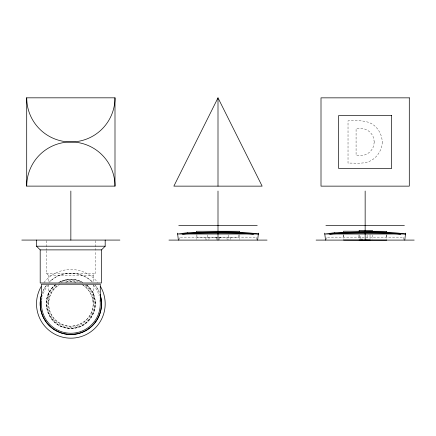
<?xml version="1.0" encoding="UTF-8"?>
<svg xmlns="http://www.w3.org/2000/svg" width="436" height="436" viewBox="0 0 436 436"><rect width="100%" height="100%" fill="white"/><g stroke="black" fill="none" stroke-linecap="round" stroke-linejoin="round"><path stroke-width="0.33" stroke-dasharray="2.18 1.64" d="M93.168 284.855L93.168 303.838C93.865 320.34 73.635 332.019 59.688 323.163C45.05 315.517 45.05 292.158 59.694 284.512M367.117 235.206L367.123 239.13L360.141 239.097L360.136 235.206M48.249 285.068L47.502 285.923A29.43 29.43 0 0 0 42.597 295.603M46.325 250.885L46.325 273.181L48.532 275.389L93.168 275.389L95.375 273.181L95.375 250.885M55.922 284.381C37.354 297.57 48.091 329.202 70.85 328.363C93.609 329.202 104.346 297.57 85.778 284.381M55.541 284.937C37.436 298.186 48.565 329.055 70.85 328.363C93.135 329.055 104.264 298.186 86.159 284.937M58.588 282.599C65.88 278.473 75.194 278.184 82.535 282.315A24.525 24.525 0 0 0 59.143 282.288C66.327 278.43 75.352 278.506 82.518 282.354M214.567 237.462L215.678 237.462M216.534 237.462L216.997 237.462M218.719 237.462L221.434 237.462M217.084 239.113L216.169 239.113L216.169 237.478M218.474 239.113L219.831 239.113L219.831 237.478M360.136 239.113L363.15 239.113M46.325 273.181L95.375 273.181M82.006 284.512C88.802 288.403 93.19 296.006 93.168 303.838M93.451 285.068L94.198 285.923A29.43 29.43 0 0 1 99.103 295.603M386.71 235.026L386.721 239.5M343.563 234.928L343.573 239.408M372.333 235.113L372.333 239.141M370.022 234.661L370.028 239.424M359.16 235.086L359.16 239.108M358.915 235.2L358.915 239.108M403.78 239.506L403.78 237.151L326.52 237.151L326.52 239.506M386.732 234.699L386.732 237.151M343.568 234.699L343.568 237.151M256.63 239.506L256.63 237.151L179.37 237.151L179.37 239.506M239.582 234.661L239.582 239.413M238.503 234.993L238.503 237.478L197.497 237.478L197.497 234.993M230.622 237.478L230.622 239.113L226.96 239.113L226.96 237.478M228.791 234.993L228.791 237.478M209.04 237.478L209.04 239.113L205.378 239.113L205.378 237.478M207.209 234.993L207.209 237.478M196.418 234.661L196.418 239.413M95.375 240.748L95.375 250.21M93.168 275.389L93.168 282.179M48.532 275.389L48.532 282.179M48.532 284.855L48.532 303.838M46.325 240.748L46.325 250.21M41.42 298.093L41.42 299.783M86.775 285.188A24.525 24.525 0 0 1 88.639 320.722A24.525 24.525 0 0 1 53.061 320.722A24.525 24.525 0 0 1 54.925 285.188M85.184 285.16A23.544 23.544 0 0 1 88.208 319.746A23.544 23.544 0 0 1 53.492 319.746A23.544 23.544 0 0 1 56.517 285.16M61.269 282.332A23.544 23.544 0 0 1 80.431 282.332M44.003 282.43A34.335 34.335 0 0 1 97.697 282.43M83.004 285.122A22.318 22.318 0 0 1 87.696 318.482A22.318 22.318 0 0 1 54.004 318.482A22.318 22.318 0 0 1 58.697 285.122M41.671 299.995A29.43 29.43 0 0 1 42.423 296.218M374.219 141.994L373.739 145.526A13.848 13.848 0 0 1 367.75 153.554L364.736 154.922L361.455 155.407L356.081 155.407L356.081 128.582L361.455 128.582L364.736 129.067L367.75 130.435A13.848 13.848 0 0 1 373.739 138.463L374.219 141.994M382.274 141.994C382.105 149.385 378.001 156.262 371.777 160.186C364.594 164.481 355.961 162.83 348.026 163.135L348.026 120.854C357.569 120.739 368.791 119.431 376.023 127.149C379.827 131.187 382.089 136.441 382.274 141.994M52.189 279.514L49.175 282.163A30.656 30.656 0 0 1 92.525 282.163C82.132 271.432 63.896 270.233 52.189 279.514M67.918 281.711L65.04 282.288A22.318 22.318 0 0 1 76.627 282.283L70.85 281.52L67.918 281.711M46.527 285.177A30.656 30.656 0 0 0 42.041 293.352A30.656 30.656 0 0 1 46.527 285.177M99.174 292.104A30.656 30.656 0 0 0 95.173 285.177A30.656 30.656 0 0 1 99.174 292.104"/><path stroke-width="0.65" d="M343.557 232.366L343.563 231.216L386.71 231.314L386.705 232.464M359.16 231.249L359.166 230.333L372.333 230.361L372.333 231.282M359.166 240.078L363.15 240.073M257.611 240.094L258.466 233.14M404.761 240.094L405.616 233.14M218 97.849L173.855 186.139L262.145 186.139L218 97.849L218 186.139M36.515 240.073L36.515 246.204L40.194 249.883L101.506 249.883L105.185 246.204L105.185 240.073M26.705 97.828L114.995 97.828L114.995 186.118L26.705 186.118L26.705 97.828A44.145 44.145 0 0 0 70.85 141.972A44.145 44.145 0 0 1 114.995 186.118M178.76 225.379L257.24 225.379M325.91 225.379L404.39 225.379M21.8 240.073L119.9 240.073M168.95 240.094L267.05 240.094M316.1 240.094L414.2 240.094M36.515 246.204L105.185 246.204M343.579 240.045L386.721 240.143M364.828 240.078L370.028 240.1M325.539 240.094L324.684 233.14M178.389 240.094L177.534 233.14M365.15 191.044L365.15 240.094M239.582 232.622L239.582 231.265L196.418 231.265L196.418 232.622M218 191.044L218 240.094M101.506 249.883L101.506 282.991L40.194 282.991L40.194 249.883M100.28 301.211L100.28 284.218L41.42 284.218L41.42 296.164M70.85 191.023L70.85 240.073M26.705 186.118A44.145 44.145 0 0 1 70.85 141.972A44.145 44.145 0 0 0 114.995 97.828M100.585 286.67A34.335 34.335 0 0 1 70.85 338.173A34.335 34.335 0 0 1 41.115 286.67M100.106 300.633A29.43 29.43 0 0 1 70.85 333.268A29.43 29.43 0 0 1 41.594 300.633M187.344 232.737L177.534 234.012L258.466 234.012C234.944 230.66 211.008 232.241 187.344 232.737M334.494 232.737L324.684 234.012L405.616 234.012C382.094 230.66 358.158 232.241 334.494 232.737M196.418 232.737L182.439 234.012A655.76 655.76 0 0 1 253.561 234.012L239.582 232.737L196.418 232.737M343.568 232.737L329.589 234.012A655.76 655.76 0 0 1 400.711 234.012L386.732 232.737L343.568 232.737M409.295 97.849L321.005 97.849L321.005 186.139L409.295 186.139L409.295 97.849M391.637 115.507L338.663 115.507L338.663 168.481L391.637 168.481L391.637 115.507M70.85 334.494A30.656 30.656 0 0 0 100.089 294.622A30.656 30.656 0 0 1 70.85 334.494A30.656 30.656 0 0 1 41.611 294.622A30.656 30.656 0 0 0 70.85 334.494"/></g></svg>
